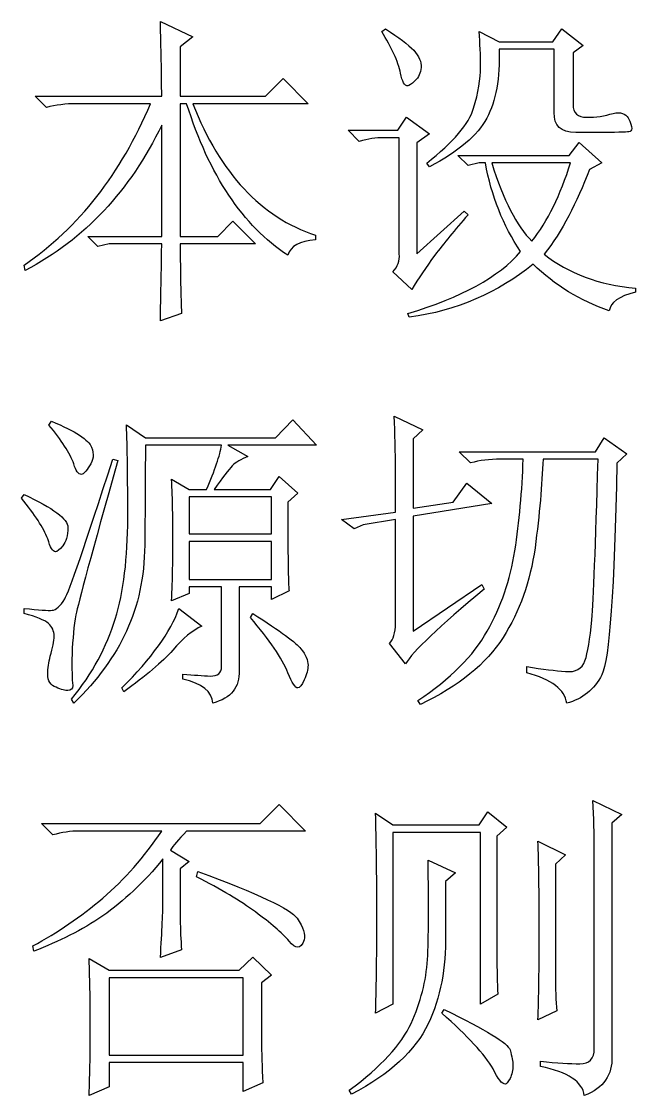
# Model space of a CAD drawing. Extents: x -45 to 645, y -160 to 467.
# Drawn here: x 361.01 to 364.36, y 134.77 to 140.62 of the extents above; entities that cross this region are included whole.
import ezdxf

# ---------------------------------------------------------------- set-up
doc = ezdxf.new("R2010")
doc.units = 0
doc.layers.add('layer 1', color=7, linetype='Continuous')

msp = doc.modelspace()

# ---------------------------------------------------------------- linework, layer by layer
at = {"layer": 'layer 1', "color": 7, "true_color": 0xffffff}
for points, knots in [([(362.2914, 139.4099), (362.2914, 139.4099), (362.1673, 139.5334), (362.1673, 139.5334), (362.1673, 139.5334), (362.0853, 139.4504), (362.0853, 139.4504), (362.0853, 139.4504), (361.881, 139.4504), (361.881, 139.4504), (361.881, 139.4504), (361.881, 140.1737), (361.881, 140.1737), (361.881, 140.1737), (361.9159, 140.1737), (361.9159, 140.1737), (362.0382, 139.7838), (362.2232, 139.5086), (362.4677, 139.348), (362.4817, 139.3974), (362.5323, 139.4257), (362.6179, 139.4309), (362.6179, 139.4309), (362.6179, 139.4576), (362.6179, 139.4576), (362.3228, 139.5546), (362.0992, 139.7925), (361.9491, 140.1735), (361.9491, 140.1735), (362.5777, 140.1737), (362.5777, 140.1737), (362.5777, 140.1737), (362.4415, 140.3112), (362.4415, 140.3112), (362.4415, 140.3112), (362.3455, 140.2142), (362.3455, 140.2142), (362.3455, 140.2142), (361.881, 140.2142), (361.881, 140.2142), (361.881, 140.2142), (361.881, 140.4841), (361.881, 140.4841), (361.881, 140.4841), (361.9491, 140.5388), (361.9491, 140.5388), (361.9491, 140.5388), (361.7727, 140.6216), (361.7727, 140.6216), (361.7762, 140.4753), (361.7797, 140.3393), (361.7797, 140.2141), (361.7797, 140.2141), (361.09, 140.2142), (361.09, 140.2142), (361.09, 140.2142), (361.1511, 140.1525), (361.1511, 140.1525), (361.2017, 140.1666), (361.2558, 140.1735), (361.3152, 140.1735), (361.3152, 140.1735), (361.7186, 140.1737), (361.7186, 140.1737), (361.5579, 139.7927), (361.3292, 139.4997), (361.0288, 139.2933), (361.0288, 139.2933), (361.0358, 139.2653), (361.0358, 139.2653), (361.3589, 139.4345), (361.6068, 139.6991), (361.7797, 140.0571), (361.7797, 140.0571), (361.7797, 139.4504), (361.7797, 139.4504), (361.7797, 139.4504), (361.3763, 139.4504), (361.3763, 139.4504), (361.3763, 139.4504), (361.4305, 139.3958), (361.4305, 139.3958), (361.4305, 139.3958), (361.4933, 139.4099), (361.4933, 139.4099), (361.4933, 139.4099), (361.7797, 139.4099), (361.7797, 139.4099), (361.7797, 139.3323), (361.7762, 139.1911), (361.7727, 138.99), (361.7727, 138.99), (361.888, 139.0307), (361.888, 139.0307), (361.8845, 139.1188), (361.881, 139.244), (361.881, 139.4098), (361.881, 139.4098), (362.2914, 139.4099), (362.2914, 139.4099)], [0, 0, 0, 0, 0.030303, 0.030303, 0.030303, 0.060606, 0.060606, 0.060606, 0.090909, 0.090909, 0.090909, 0.121212, 0.121212, 0.121212, 0.151515, 0.151515, 0.151515, 0.181818, 0.181818, 0.181818, 0.212121, 0.212121, 0.212121, 0.242424, 0.242424, 0.242424, 0.272727, 0.272727, 0.272727, 0.30303, 0.30303, 0.30303, 0.333333, 0.333333, 0.333333, 0.363636, 0.363636, 0.363636, 0.393939, 0.393939, 0.393939, 0.424242, 0.424242, 0.424242, 0.454545, 0.454545, 0.454545, 0.484848, 0.484848, 0.484848, 0.515152, 0.515152, 0.515152, 0.545455, 0.545455, 0.545455, 0.575758, 0.575758, 0.575758, 0.606061, 0.606061, 0.606061, 0.636364, 0.636364, 0.636364, 0.666667, 0.666667, 0.666667, 0.69697, 0.69697, 0.69697, 0.727273, 0.727273, 0.727273, 0.757576, 0.757576, 0.757576, 0.787879, 0.787879, 0.787879, 0.818182, 0.818182, 0.818182, 0.848485, 0.848485, 0.848485, 0.878788, 0.878788, 0.878788, 0.909091, 0.909091, 0.909091, 0.939394, 0.939394, 0.939394, 0.969697, 0.969697, 0.969697, 1, 1, 1, 1]), ([(363.0825, 140.3394), (363.0913, 140.2936), (363.1052, 140.2706), (363.1227, 140.2706), (363.1279, 140.2706), (363.1401, 140.2794), (363.1611, 140.2988), (363.1803, 140.3166), (363.1925, 140.3411), (363.1943, 140.3711), (363.1978, 140.4011), (363.1838, 140.4311), (363.1541, 140.4646), (363.1244, 140.4964), (363.0738, 140.5351), (363.0004, 140.581), (363.0004, 140.581), (362.9795, 140.567), (362.9795, 140.567), (363.0336, 140.4805), (363.0685, 140.4046), (363.0825, 140.3394)], [0, 0, 0, 0, 0.142857, 0.142857, 0.142857, 0.285714, 0.285714, 0.285714, 0.428571, 0.428571, 0.428571, 0.571429, 0.571429, 0.571429, 0.714286, 0.714286, 0.714286, 0.857143, 0.857143, 0.857143, 1, 1, 1, 1]), ([(364.0237, 140.4505), (364.0237, 140.4505), (364.0778, 140.4912), (364.0778, 140.4912), (364.0778, 140.4912), (363.9626, 140.5811), (363.9626, 140.5811), (363.9626, 140.5811), (363.9137, 140.5105), (363.9137, 140.5105), (363.9137, 140.5105), (363.6203, 140.5105), (363.6203, 140.5105), (363.6203, 140.5105), (363.5121, 140.567), (363.5121, 140.567), (363.5156, 140.5017), (363.519, 140.4381), (363.519, 140.3728), (363.5191, 140.3094), (363.5068, 140.2353), (363.4806, 140.1488), (363.4562, 140.0642), (363.3706, 139.9654), (363.2257, 139.849), (363.2257, 139.849), (363.2397, 139.8296), (363.2397, 139.8296), (363.3986, 139.9126), (363.5033, 140.0007), (363.5522, 140.0942), (363.6029, 140.1878), (363.6256, 140.3129), (363.6203, 140.4699), (363.6203, 140.4699), (363.9207, 140.47), (363.9207, 140.47), (363.9207, 140.47), (363.9207, 140.1261), (363.9207, 140.1261), (363.9172, 140.0537), (363.9556, 140.0166), (364.0377, 140.0166), (364.0377, 140.0166), (364.146, 140.0166), (364.146, 140.0166), (364.2559, 140.0166), (364.3153, 140.0183), (364.3275, 140.0201), (364.338, 140.0219), (364.3432, 140.0289), (364.3432, 140.0377), (364.3433, 140.0519), (364.338, 140.0712), (364.324, 140.0959), (364.3101, 140.1207), (364.2821, 140.1294), (364.242, 140.1206), (364.1966, 140.1066), (364.1477, 140.0994), (364.0988, 140.0994), (364.0482, 140.0995), (364.0237, 140.1224), (364.0237, 140.1683), (364.0237, 140.1683), (364.0237, 140.4505), (364.0237, 140.4505)], [0, 0, 0, 0, 0.045455, 0.045455, 0.045455, 0.090909, 0.090909, 0.090909, 0.136364, 0.136364, 0.136364, 0.181818, 0.181818, 0.181818, 0.227273, 0.227273, 0.227273, 0.272727, 0.272727, 0.272727, 0.318182, 0.318182, 0.318182, 0.363636, 0.363636, 0.363636, 0.409091, 0.409091, 0.409091, 0.454545, 0.454545, 0.454545, 0.5, 0.5, 0.5, 0.545455, 0.545455, 0.545455, 0.590909, 0.590909, 0.590909, 0.636364, 0.636364, 0.636364, 0.681818, 0.681818, 0.681818, 0.727273, 0.727273, 0.727273, 0.772727, 0.772727, 0.772727, 0.818182, 0.818182, 0.818182, 0.863636, 0.863636, 0.863636, 0.909091, 0.909091, 0.909091, 0.954545, 0.954545, 0.954545, 1, 1, 1, 1]), ([(363.1716, 139.9602), (363.1716, 139.9602), (363.2397, 140.0096), (363.2397, 140.0096), (363.2397, 140.0096), (363.1157, 140.0995), (363.1157, 140.0995), (363.1157, 140.0995), (363.0685, 140.0291), (363.0685, 140.0291), (363.0685, 140.0291), (362.7961, 140.0291), (362.7961, 140.0291), (362.7961, 140.0291), (362.8573, 139.9673), (362.8573, 139.9673), (362.9062, 139.9814), (362.9498, 139.9883), (362.9865, 139.9883), (362.9865, 139.9883), (363.0755, 139.9884), (363.0755, 139.9884), (363.0755, 139.9884), (363.0755, 139.3552), (363.0755, 139.3552), (363.0791, 139.3181), (363.0685, 139.2863), (363.0406, 139.2581), (363.0406, 139.2581), (363.1436, 139.1611), (363.1436, 139.1611), (363.1803, 139.2212), (363.2222, 139.2828), (363.2693, 139.348), (363.3183, 139.4117), (363.3776, 139.4856), (363.4509, 139.5685), (363.4509, 139.5685), (363.43, 139.5879), (363.43, 139.5879), (363.43, 139.5879), (363.1716, 139.3552), (363.1716, 139.3552), (363.1716, 139.3552), (363.1716, 139.9602), (363.1716, 139.9602)], [0, 0, 0, 0, 0.066667, 0.066667, 0.066667, 0.133333, 0.133333, 0.133333, 0.2, 0.2, 0.2, 0.266667, 0.266667, 0.266667, 0.333333, 0.333333, 0.333333, 0.4, 0.4, 0.4, 0.466667, 0.466667, 0.466667, 0.533333, 0.533333, 0.533333, 0.6, 0.6, 0.6, 0.666667, 0.666667, 0.666667, 0.733333, 0.733333, 0.733333, 0.8, 0.8, 0.8, 0.866667, 0.866667, 0.866667, 0.933333, 0.933333, 0.933333, 1, 1, 1, 1]), ([(363.451, 139.8368), (363.451, 139.8368), (363.5121, 139.8509), (363.5121, 139.8509), (363.5121, 139.8509), (363.5453, 139.8509), (363.5453, 139.8509), (363.5784, 139.6709), (363.6413, 139.5103), (363.7373, 139.3674), (363.6186, 139.2299), (363.4143, 139.117), (363.1227, 139.0305), (363.1227, 139.0305), (363.1297, 139.0095), (363.1297, 139.0095), (363.3899, 139.0466), (363.6133, 139.1434), (363.8054, 139.2987), (363.9242, 139.1841), (364.0621, 139.0993), (364.221, 139.0447), (364.2263, 139.0906), (364.2734, 139.124), (364.3642, 139.1469), (364.3642, 139.1469), (364.3642, 139.1682), (364.3642, 139.1682), (364.1652, 139.1859), (363.9975, 139.2493), (363.8665, 139.3533), (363.9626, 139.4786), (364.0446, 139.632), (364.1127, 139.8155), (364.1127, 139.8155), (364.1809, 139.8509), (364.1809, 139.8509), (364.1809, 139.8509), (364.0569, 139.962), (364.0569, 139.962), (364.0569, 139.962), (364.0028, 139.8913), (364.0028, 139.8913), (364.0028, 139.8913), (363.3951, 139.8913), (363.3951, 139.8913), (363.3951, 139.8913), (363.451, 139.8368), (363.451, 139.8368)], [0, 0, 0, 0, 0.0625, 0.0625, 0.0625, 0.125, 0.125, 0.125, 0.1875, 0.1875, 0.1875, 0.25, 0.25, 0.25, 0.3125, 0.3125, 0.3125, 0.375, 0.375, 0.375, 0.4375, 0.4375, 0.4375, 0.5, 0.5, 0.5, 0.5625, 0.5625, 0.5625, 0.625, 0.625, 0.625, 0.6875, 0.6875, 0.6875, 0.75, 0.75, 0.75, 0.8125, 0.8125, 0.8125, 0.875, 0.875, 0.875, 0.9375, 0.9375, 0.9375, 1, 1, 1, 1]), ([(364.0097, 139.8509), (363.9556, 139.6762), (363.884, 139.5333), (363.7984, 139.4239), (363.7164, 139.507), (363.643, 139.6479), (363.5802, 139.8508), (363.5802, 139.8508), (364.0097, 139.8509), (364.0097, 139.8509)], [0, 0, 0, 0, 0.333333, 0.333333, 0.333333, 0.666667, 0.666667, 0.666667, 1, 1, 1, 1]), ([(361.165, 138.4221), (361.2331, 138.3409), (361.2785, 138.2685), (361.3012, 138.2103), (361.31, 138.1733), (361.3239, 138.1538), (361.3431, 138.1538), (361.3519, 138.1538), (361.3658, 138.1697), (361.3868, 138.1997), (361.4078, 138.2298), (361.4112, 138.2632), (361.3973, 138.302), (361.3833, 138.3409), (361.31, 138.3884), (361.179, 138.4431), (361.179, 138.4431), (361.165, 138.4221), (361.165, 138.4221)], [0, 0, 0, 0, 0.166667, 0.166667, 0.166667, 0.333333, 0.333333, 0.333333, 0.5, 0.5, 0.5, 0.666667, 0.666667, 0.666667, 0.833333, 0.833333, 0.833333, 1, 1, 1, 1]), ([(361.9299, 137.5047), (361.9299, 137.5047), (361.9299, 137.5401), (361.9299, 137.5401), (361.9299, 137.5401), (362.1063, 137.5401), (362.1063, 137.5401), (362.1063, 137.5401), (362.1063, 137.1061), (362.1063, 137.1061), (362.1063, 137.0692), (362.0853, 137.0532), (362.0451, 137.0549), (362.005, 137.0569), (361.9543, 137.0602), (361.8949, 137.0655), (361.8949, 137.0655), (361.8949, 137.0374), (361.8949, 137.0374), (361.9997, 137.0144), (362.0538, 136.9702), (362.0591, 136.9067), (362.1586, 136.935), (362.2058, 136.9932), (362.2023, 137.0849), (362.2023, 137.0849), (362.2023, 137.5401), (362.2023, 137.5401), (362.2023, 137.5401), (362.3786, 137.5401), (362.3786, 137.5401), (362.3786, 137.5401), (362.3786, 137.4712), (362.3786, 137.4712), (362.3786, 137.4712), (362.4747, 137.5188), (362.4747, 137.5188), (362.4695, 137.5559), (362.4677, 137.7164), (362.4677, 138.0021), (362.4677, 138.0021), (362.5218, 138.0516), (362.5218, 138.0516), (362.5218, 138.0516), (362.4205, 138.1415), (362.4205, 138.1415), (362.4205, 138.1415), (362.3734, 138.0711), (362.3734, 138.0711), (362.3734, 138.0711), (362.0661, 138.0711), (362.0661, 138.0711), (362.1115, 138.1364), (362.1446, 138.1785), (362.1638, 138.1997), (362.1848, 138.2191), (362.2127, 138.2367), (362.2494, 138.2508), (362.2494, 138.2508), (362.1411, 138.3126), (362.1411, 138.3126), (362.1411, 138.3126), (362.6248, 138.3126), (362.6248, 138.3126), (362.6248, 138.3126), (362.4957, 138.4503), (362.4957, 138.4503), (362.4957, 138.4503), (362.3996, 138.3532), (362.3996, 138.3532), (362.3996, 138.3532), (361.6906, 138.3532), (361.6906, 138.3532), (361.6906, 138.3532), (361.5876, 138.4237), (361.5876, 138.4237), (361.5929, 138.3038), (361.5946, 138.1344), (361.5946, 137.9157), (361.5946, 137.6988), (361.5719, 137.5135), (361.5265, 137.3654), (361.4811, 137.2156), (361.4025, 137.069), (361.2873, 136.9279), (361.2873, 136.9279), (361.3013, 136.9068), (361.3013, 136.9068), (361.4287, 137.0303), (361.5247, 137.1625), (361.5876, 137.3001), (361.6522, 137.4379), (361.6854, 137.5929), (361.6871, 137.7675), (361.6889, 137.9423), (361.6906, 138.1238), (361.6906, 138.3126), (361.6906, 138.3126), (362.1063, 138.3126), (362.1063, 138.3126), (362.0975, 138.258), (362.0695, 138.1767), (362.0242, 138.0709), (362.0242, 138.0709), (361.9299, 138.0711), (361.9299, 138.0711), (361.9299, 138.0711), (361.8339, 138.1274), (361.8339, 138.1274), (361.8391, 138.0163), (361.8408, 137.9086), (361.8408, 137.8028), (361.8408, 137.697), (361.8391, 137.5841), (361.8338, 137.4641), (361.8338, 137.4641), (361.9299, 137.5047), (361.9299, 137.5047)], [0, 0, 0, 0, 0.025641, 0.025641, 0.025641, 0.051282, 0.051282, 0.051282, 0.076923, 0.076923, 0.076923, 0.102564, 0.102564, 0.102564, 0.128205, 0.128205, 0.128205, 0.153846, 0.153846, 0.153846, 0.179487, 0.179487, 0.179487, 0.205128, 0.205128, 0.205128, 0.230769, 0.230769, 0.230769, 0.25641, 0.25641, 0.25641, 0.282051, 0.282051, 0.282051, 0.307692, 0.307692, 0.307692, 0.333333, 0.333333, 0.333333, 0.358974, 0.358974, 0.358974, 0.384615, 0.384615, 0.384615, 0.410256, 0.410256, 0.410256, 0.435897, 0.435897, 0.435897, 0.461538, 0.461538, 0.461538, 0.487179, 0.487179, 0.487179, 0.512821, 0.512821, 0.512821, 0.538462, 0.538462, 0.538462, 0.564103, 0.564103, 0.564103, 0.589744, 0.589744, 0.589744, 0.615385, 0.615385, 0.615385, 0.641026, 0.641026, 0.641026, 0.666667, 0.666667, 0.666667, 0.692308, 0.692308, 0.692308, 0.717949, 0.717949, 0.717949, 0.74359, 0.74359, 0.74359, 0.769231, 0.769231, 0.769231, 0.794872, 0.794872, 0.794872, 0.820513, 0.820513, 0.820513, 0.846154, 0.846154, 0.846154, 0.871795, 0.871795, 0.871795, 0.897436, 0.897436, 0.897436, 0.923077, 0.923077, 0.923077, 0.948718, 0.948718, 0.948718, 0.974359, 0.974359, 0.974359, 1, 1, 1, 1]), ([(362.7612, 137.907), (362.7612, 137.907), (362.8293, 137.8576), (362.8293, 137.8576), (362.8293, 137.8576), (362.8782, 137.8788), (362.8782, 137.8788), (362.8782, 137.8788), (363.0546, 137.907), (363.0546, 137.907), (363.0546, 137.907), (363.0546, 137.3408), (363.0546, 137.3408), (363.0546, 137.2914), (363.0441, 137.2542), (363.0214, 137.2313), (363.0214, 137.2313), (363.1087, 137.1204), (363.1087, 137.1204), (363.1506, 137.189), (363.2938, 137.3248), (363.5383, 137.5276), (363.5383, 137.5276), (363.526, 137.5541), (363.526, 137.5541), (363.526, 137.5541), (363.1506, 137.3001), (363.1506, 137.3001), (363.1506, 137.3001), (363.1506, 137.9264), (363.1506, 137.9264), (363.1506, 137.9264), (363.5802, 137.9951), (363.5802, 137.9951), (363.5802, 137.9951), (363.444, 138.1062), (363.444, 138.1062), (363.444, 138.1062), (363.3689, 138.0022), (363.3689, 138.0022), (363.3689, 138.0022), (363.1506, 137.9687), (363.1506, 137.9687), (363.1506, 137.9687), (363.1506, 138.3479), (363.1506, 138.3479), (363.1506, 138.3479), (363.2048, 138.3955), (363.2048, 138.3955), (363.2048, 138.3955), (363.0476, 138.4713), (363.0476, 138.4713), (363.0529, 138.3796), (363.0546, 138.2791), (363.0546, 138.1679), (363.0546, 138.1679), (363.0546, 137.9474), (363.0546, 137.9474), (363.0546, 137.9474), (362.7612, 137.907), (362.7612, 137.907)], [0, 0, 0, 0, 0.05, 0.05, 0.05, 0.1, 0.1, 0.1, 0.15, 0.15, 0.15, 0.2, 0.2, 0.2, 0.25, 0.25, 0.25, 0.3, 0.3, 0.3, 0.35, 0.35, 0.35, 0.4, 0.4, 0.4, 0.45, 0.45, 0.45, 0.5, 0.5, 0.5, 0.55, 0.55, 0.55, 0.6, 0.6, 0.6, 0.65, 0.65, 0.65, 0.7, 0.7, 0.7, 0.75, 0.75, 0.75, 0.8, 0.8, 0.8, 0.85, 0.85, 0.85, 0.9, 0.9, 0.9, 0.95, 0.95, 0.95, 1, 1, 1, 1]), ([(363.4649, 138.2157), (363.5138, 138.2298), (363.5679, 138.2367), (363.6273, 138.2367), (363.6273, 138.2367), (363.7513, 138.2368), (363.7513, 138.2368), (363.7461, 138.0621), (363.7303, 137.8963), (363.7059, 137.7375), (363.6815, 137.5789), (363.6308, 137.4324), (363.5557, 137.3001), (363.4806, 137.1662), (363.3549, 137.039), (363.1768, 136.9209), (363.1768, 136.9209), (363.1908, 136.8997), (363.1908, 136.8997), (363.4003, 137.0003), (363.5505, 137.1219), (363.6413, 137.2648), (363.7321, 137.4077), (363.7897, 137.57), (363.8159, 137.7534), (363.8404, 137.9387), (363.8543, 138.0991), (363.8596, 138.2367), (363.8596, 138.2367), (364.1599, 138.2368), (364.1599, 138.2368), (364.146, 137.7587), (364.1355, 137.4677), (364.125, 137.3618), (364.1162, 137.2561), (364.104, 137.1819), (364.0883, 137.1378), (364.0726, 137.0938), (364.0377, 137.0743), (363.9818, 137.0796), (363.9277, 137.0832), (363.8578, 137.092), (363.7705, 137.1061), (363.7705, 137.1061), (363.7705, 137.0727), (363.7705, 137.0727), (363.9067, 137.0356), (363.98, 136.9808), (363.9888, 136.9067), (364.0761, 136.9299), (364.1389, 136.9808), (364.1808, 137.062), (364.221, 137.1414), (364.249, 137.5276), (364.2629, 138.2156), (364.2629, 138.2156), (364.3171, 138.2649), (364.3171, 138.2649), (364.3171, 138.2649), (364.1931, 138.3532), (364.1931, 138.3532), (364.1931, 138.3532), (364.146, 138.2774), (364.146, 138.2774), (364.146, 138.2774), (363.4021, 138.2774), (363.4021, 138.2774), (363.4021, 138.2774), (363.4649, 138.2157), (363.4649, 138.2157)], [0, 0, 0, 0, 0.043478, 0.043478, 0.043478, 0.086957, 0.086957, 0.086957, 0.130435, 0.130435, 0.130435, 0.173913, 0.173913, 0.173913, 0.217391, 0.217391, 0.217391, 0.26087, 0.26087, 0.26087, 0.304348, 0.304348, 0.304348, 0.347826, 0.347826, 0.347826, 0.391304, 0.391304, 0.391304, 0.434783, 0.434783, 0.434783, 0.478261, 0.478261, 0.478261, 0.521739, 0.521739, 0.521739, 0.565217, 0.565217, 0.565217, 0.608696, 0.608696, 0.608696, 0.652174, 0.652174, 0.652174, 0.695652, 0.695652, 0.695652, 0.73913, 0.73913, 0.73913, 0.782609, 0.782609, 0.782609, 0.826087, 0.826087, 0.826087, 0.869565, 0.869565, 0.869565, 0.913043, 0.913043, 0.913043, 0.956522, 0.956522, 0.956522, 1, 1, 1, 1]), ([(361.5125, 138.2368), (361.3624, 137.7677), (361.275, 137.5135), (361.2506, 137.4747), (361.2261, 137.4361), (361.2034, 137.4147), (361.1825, 137.413), (361.1616, 137.4113), (361.1109, 137.4147), (361.0288, 137.4236), (361.0288, 137.4236), (361.0288, 137.3954), (361.0288, 137.3954), (361.097, 137.3777), (361.1406, 137.3601), (361.1615, 137.3407), (361.1825, 137.3232), (361.193, 137.3001), (361.193, 137.2719), (361.193, 137.2438), (361.186, 137.2084), (361.172, 137.1625), (361.1633, 137.1291), (361.158, 137.0972), (361.158, 137.0655), (361.1581, 137.0285), (361.1738, 137.0038), (361.2034, 136.9932), (361.2331, 136.9809), (361.2541, 136.9755), (361.2681, 136.9755), (361.2855, 136.9757), (361.2942, 136.9844), (361.2942, 137.0038), (361.2908, 137.0356), (361.289, 137.092), (361.2908, 137.1749), (361.2943, 137.2579), (361.3012, 137.3301), (361.3117, 137.3883), (361.324, 137.4484), (361.399, 137.7287), (361.5405, 138.2297), (361.5405, 138.2297), (361.5125, 138.2368), (361.5125, 138.2368)], [0, 0, 0, 0, 0.066667, 0.066667, 0.066667, 0.133333, 0.133333, 0.133333, 0.2, 0.2, 0.2, 0.266667, 0.266667, 0.266667, 0.333333, 0.333333, 0.333333, 0.4, 0.4, 0.4, 0.466667, 0.466667, 0.466667, 0.533333, 0.533333, 0.533333, 0.6, 0.6, 0.6, 0.666667, 0.666667, 0.666667, 0.733333, 0.733333, 0.733333, 0.8, 0.8, 0.8, 0.866667, 0.866667, 0.866667, 0.933333, 0.933333, 0.933333, 1, 1, 1, 1]), ([(361.0149, 138.0234), (361.0882, 137.9351), (361.1353, 137.861), (361.158, 137.8028), (361.172, 137.7554), (361.186, 137.7322), (361.2, 137.7322), (361.2087, 137.7323), (361.2227, 137.7428), (361.2401, 137.764), (361.2576, 137.7853), (361.2681, 137.8187), (361.2681, 137.8645), (361.2681, 137.9105), (361.1877, 137.9704), (361.0288, 138.0445), (361.0288, 138.0445), (361.0149, 138.0234), (361.0149, 138.0234)], [0, 0, 0, 0, 0.166667, 0.166667, 0.166667, 0.333333, 0.333333, 0.333333, 0.5, 0.5, 0.5, 0.666667, 0.666667, 0.666667, 0.833333, 0.833333, 0.833333, 1, 1, 1, 1]), ([(362.3786, 138.0304), (362.3786, 138.0304), (362.3786, 137.8294), (362.3786, 137.8294), (362.3786, 137.8294), (361.9299, 137.8294), (361.9299, 137.8294), (361.9299, 137.8294), (361.9299, 138.0304), (361.9299, 138.0304), (361.9299, 138.0304), (362.3786, 138.0304), (362.3786, 138.0304)], [0, 0, 0, 0, 0.25, 0.25, 0.25, 0.5, 0.5, 0.5, 0.75, 0.75, 0.75, 1, 1, 1, 1]), ([(362.3786, 137.7887), (362.3786, 137.7887), (362.3786, 137.5807), (362.3786, 137.5807), (362.3786, 137.5807), (361.9299, 137.5807), (361.9299, 137.5807), (361.9299, 137.5807), (361.9299, 137.7887), (361.9299, 137.7887), (361.9299, 137.7887), (362.3786, 137.7887), (362.3786, 137.7887)], [0, 0, 0, 0, 0.25, 0.25, 0.25, 0.5, 0.5, 0.5, 0.75, 0.75, 0.75, 1, 1, 1, 1]), ([(361.5615, 136.9898), (361.5615, 136.9898), (361.5737, 136.9686), (361.5737, 136.9686), (361.6924, 137.0569), (361.7814, 137.1308), (361.8408, 137.196), (361.8949, 137.2597), (361.9473, 137.3036), (361.998, 137.3266), (361.998, 137.3266), (361.874, 137.4236), (361.874, 137.4236), (361.8286, 137.295), (361.7238, 137.1502), (361.5615, 136.9898)], [0, 0, 0, 0, 0.2, 0.2, 0.2, 0.4, 0.4, 0.4, 0.6, 0.6, 0.6, 0.8, 0.8, 0.8, 1, 1, 1, 1]), ([(362.4677, 137.0727), (362.4904, 137.0162), (362.5096, 136.9897), (362.5218, 136.9897), (362.5323, 136.9898), (362.5428, 137.0038), (362.5567, 137.0337), (362.5707, 137.0638), (362.5777, 137.0902), (362.5777, 137.1131), (362.5777, 137.1414), (362.5655, 137.1713), (362.5393, 137.2031), (362.5148, 137.2349), (362.4275, 137.2983), (362.2773, 137.3953), (362.2773, 137.3953), (362.2634, 137.3744), (362.2634, 137.3744), (362.3682, 137.2507), (362.4362, 137.1502), (362.4677, 137.0727)], [0, 0, 0, 0, 0.142857, 0.142857, 0.142857, 0.285714, 0.285714, 0.285714, 0.428571, 0.428571, 0.428571, 0.571429, 0.571429, 0.571429, 0.714286, 0.714286, 0.714286, 0.857143, 0.857143, 0.857143, 1, 1, 1, 1]), ([(363.8456, 134.9276), (363.9958, 134.8959), (364.0761, 134.8429), (364.0848, 134.7688), (364.1896, 134.8096), (364.2402, 134.8817), (364.235, 134.9823), (364.235, 134.9823), (364.235, 136.2524), (364.235, 136.2524), (364.235, 136.2524), (364.2891, 136.3), (364.2891, 136.3), (364.2891, 136.3), (364.132, 136.3758), (364.132, 136.3758), (364.1372, 136.2841), (364.1389, 136.1941), (364.1389, 136.1076), (364.1389, 136.1076), (364.139, 135.0247), (364.139, 135.0247), (364.139, 134.9683), (364.1127, 134.9417), (364.0604, 134.9417), (364.008, 134.9417), (363.9364, 134.9452), (363.8456, 134.9558), (363.8456, 134.9558), (363.8456, 134.9276), (363.8456, 134.9276)], [0, 0, 0, 0, 0.1, 0.1, 0.1, 0.2, 0.2, 0.2, 0.3, 0.3, 0.3, 0.4, 0.4, 0.4, 0.5, 0.5, 0.5, 0.6, 0.6, 0.6, 0.7, 0.7, 0.7, 0.8, 0.8, 0.8, 0.9, 0.9, 0.9, 1, 1, 1, 1]), ([(361.9299, 136.0442), (361.9299, 136.0442), (361.8269, 136.1059), (361.8269, 136.1059), (361.8408, 136.129), (361.8705, 136.1641), (361.9159, 136.2099), (361.9159, 136.2099), (362.5638, 136.2101), (362.5638, 136.2101), (362.5638, 136.2101), (362.4205, 136.3546), (362.4205, 136.3546), (362.4205, 136.3546), (362.3176, 136.2506), (362.3176, 136.2506), (362.3176, 136.2506), (361.1249, 136.2506), (361.1249, 136.2506), (361.1249, 136.2506), (361.186, 136.1889), (361.186, 136.1889), (361.2349, 136.203), (361.2838, 136.2099), (361.3292, 136.2099), (361.3292, 136.2099), (361.7797, 136.2101), (361.7797, 136.2101), (361.6836, 136.0672), (361.5771, 135.9454), (361.4584, 135.8448), (361.3397, 135.7444), (361.2122, 135.6561), (361.076, 135.5838), (361.076, 135.5838), (361.083, 135.5557), (361.083, 135.5557), (361.2192, 135.6069), (361.3449, 135.6702), (361.4584, 135.7478), (361.5719, 135.8273), (361.6819, 135.9295), (361.7867, 136.0582), (361.7867, 136.0582), (361.7867, 135.8379), (361.7867, 135.8379), (361.7867, 135.7744), (361.7814, 135.6684), (361.7727, 135.5203), (361.7727, 135.5203), (361.888, 135.5626), (361.888, 135.5626), (361.8845, 135.6174), (361.881, 135.672), (361.881, 135.7284), (361.881, 135.7284), (361.881, 136.0037), (361.881, 136.0037), (361.881, 136.0037), (361.9299, 136.0442), (361.9299, 136.0442)], [0, 0, 0, 0, 0.05, 0.05, 0.05, 0.1, 0.1, 0.1, 0.15, 0.15, 0.15, 0.2, 0.2, 0.2, 0.25, 0.25, 0.25, 0.3, 0.3, 0.3, 0.35, 0.35, 0.35, 0.4, 0.4, 0.4, 0.45, 0.45, 0.45, 0.5, 0.5, 0.5, 0.55, 0.55, 0.55, 0.6, 0.6, 0.6, 0.65, 0.65, 0.65, 0.7, 0.7, 0.7, 0.75, 0.75, 0.75, 0.8, 0.8, 0.8, 0.85, 0.85, 0.85, 0.9, 0.9, 0.9, 0.95, 0.95, 0.95, 1, 1, 1, 1]), ([(363.6081, 136.1817), (363.6081, 136.1817), (363.6623, 136.2312), (363.6623, 136.2312), (363.6623, 136.2312), (363.5592, 136.3141), (363.5592, 136.3141), (363.5592, 136.3141), (363.5121, 136.2435), (363.5121, 136.2435), (363.5121, 136.2435), (363.0406, 136.2435), (363.0406, 136.2435), (363.0406, 136.2435), (362.9463, 136.307), (362.9463, 136.307), (362.9498, 136.1677), (362.9533, 135.9806), (362.9533, 135.7443), (362.9533, 135.5081), (362.9498, 135.3333), (362.9463, 135.2169), (362.9463, 135.2169), (363.0406, 135.2664), (363.0406, 135.2664), (363.0406, 135.2664), (363.0406, 136.203), (363.0406, 136.203), (363.0406, 136.203), (363.5191, 136.203), (363.5191, 136.203), (363.5191, 136.203), (363.5191, 135.2664), (363.5191, 135.2664), (363.5191, 135.2664), (363.6133, 135.3211), (363.6133, 135.3211), (363.6099, 135.3811), (363.6081, 135.4515), (363.6081, 135.5344), (363.6081, 135.5344), (363.6081, 136.1817), (363.6081, 136.1817)], [0, 0, 0, 0, 0.071429, 0.071429, 0.071429, 0.142857, 0.142857, 0.142857, 0.214286, 0.214286, 0.214286, 0.285714, 0.285714, 0.285714, 0.357143, 0.357143, 0.357143, 0.428571, 0.428571, 0.428571, 0.5, 0.5, 0.5, 0.571429, 0.571429, 0.571429, 0.642857, 0.642857, 0.642857, 0.714286, 0.714286, 0.714286, 0.785714, 0.785714, 0.785714, 0.857143, 0.857143, 0.857143, 0.928571, 0.928571, 0.928571, 1, 1, 1, 1]), ([(363.9347, 135.231), (363.9294, 135.2804), (363.9277, 135.3509), (363.9277, 135.4374), (363.9277, 135.4374), (363.9277, 136.0301), (363.9277, 136.0301), (363.9277, 136.0301), (363.9818, 136.0796), (363.9818, 136.0796), (363.9818, 136.0796), (363.8316, 136.1554), (363.8316, 136.1554), (363.8369, 136.0389), (363.8386, 135.8783), (363.8386, 135.6684), (363.8386, 135.4586), (363.8369, 135.298), (363.8316, 135.1816), (363.8316, 135.1816), (363.9347, 135.231), (363.9347, 135.231)], [0, 0, 0, 0, 0.142857, 0.142857, 0.142857, 0.285714, 0.285714, 0.285714, 0.428571, 0.428571, 0.428571, 0.571429, 0.571429, 0.571429, 0.714286, 0.714286, 0.714286, 0.857143, 0.857143, 0.857143, 1, 1, 1, 1]), ([(362.8154, 134.776), (363.0249, 134.8854), (363.1646, 135.014), (363.2327, 135.1587), (363.3008, 135.3035), (363.3322, 135.4656), (363.327, 135.6437), (363.327, 135.6437), (363.327, 135.9349), (363.327, 135.9349), (363.327, 135.9349), (363.3829, 135.9825), (363.3829, 135.9825), (363.3829, 135.9825), (363.2327, 136.0514), (363.2327, 136.0514), (363.2362, 135.8079), (363.2362, 135.6279), (363.2292, 135.5097), (363.2222, 135.3934), (363.1925, 135.2768), (363.1401, 135.1622), (363.0878, 135.0477), (362.976, 134.9258), (362.8031, 134.7971), (362.8031, 134.7971), (362.8154, 134.776), (362.8154, 134.776)], [0, 0, 0, 0, 0.111111, 0.111111, 0.111111, 0.222222, 0.222222, 0.222222, 0.333333, 0.333333, 0.333333, 0.444444, 0.444444, 0.444444, 0.555556, 0.555556, 0.555556, 0.666667, 0.666667, 0.666667, 0.777778, 0.777778, 0.777778, 0.888889, 0.888889, 0.888889, 1, 1, 1, 1]), ([(361.97, 135.9613), (362.1027, 135.8926), (362.2092, 135.8289), (362.2913, 135.769), (362.3734, 135.7091), (362.4345, 135.6561), (362.4747, 135.6102), (362.4939, 135.5874), (362.5096, 135.5767), (362.5218, 135.5767), (362.5358, 135.5767), (362.548, 135.5908), (362.5567, 135.6173), (362.5655, 135.6456), (362.5532, 135.6843), (362.5183, 135.7355), (362.4852, 135.7849), (362.3035, 135.8695), (361.977, 135.9895), (361.977, 135.9895), (361.97, 135.9613), (361.97, 135.9613)], [0, 0, 0, 0, 0.142857, 0.142857, 0.142857, 0.285714, 0.285714, 0.285714, 0.428571, 0.428571, 0.428571, 0.571429, 0.571429, 0.571429, 0.714286, 0.714286, 0.714286, 0.857143, 0.857143, 0.857143, 1, 1, 1, 1]), ([(361.4933, 134.8165), (361.4933, 134.8165), (361.4933, 134.9489), (361.4933, 134.9489), (361.4933, 134.9489), (362.2232, 134.9489), (362.2232, 134.9489), (362.2232, 134.9489), (362.2232, 134.7901), (362.2232, 134.7901), (362.2232, 134.7901), (362.3315, 134.8377), (362.3315, 134.8377), (362.3263, 134.9258), (362.3245, 135.0034), (362.3245, 135.0722), (362.3245, 135.0722), (362.3245, 135.3828), (362.3245, 135.3828), (362.3245, 135.3828), (362.3786, 135.4251), (362.3786, 135.4251), (362.3786, 135.4251), (362.2774, 135.5221), (362.2774, 135.5221), (362.2774, 135.5221), (362.2023, 135.4515), (362.2023, 135.4515), (362.2023, 135.4515), (361.4933, 135.4515), (361.4933, 135.4515), (361.4933, 135.4515), (361.3833, 135.515), (361.3833, 135.515), (361.3886, 135.3898), (361.3903, 135.2663), (361.3903, 135.141), (361.3903, 135.0177), (361.3885, 134.8923), (361.3833, 134.7688), (361.3833, 134.7688), (361.4933, 134.8165), (361.4933, 134.8165)], [0, 0, 0, 0, 0.071429, 0.071429, 0.071429, 0.142857, 0.142857, 0.142857, 0.214286, 0.214286, 0.214286, 0.285714, 0.285714, 0.285714, 0.357143, 0.357143, 0.357143, 0.428571, 0.428571, 0.428571, 0.5, 0.5, 0.5, 0.571429, 0.571429, 0.571429, 0.642857, 0.642857, 0.642857, 0.714286, 0.714286, 0.714286, 0.785714, 0.785714, 0.785714, 0.857143, 0.857143, 0.857143, 0.928571, 0.928571, 0.928571, 1, 1, 1, 1]), ([(362.2232, 135.411), (362.2232, 135.411), (362.2232, 134.9893), (362.2232, 134.9893), (362.2232, 134.9893), (361.4933, 134.9893), (361.4933, 134.9893), (361.4933, 134.9893), (361.4933, 135.411), (361.4933, 135.411), (361.4933, 135.411), (362.2232, 135.411), (362.2232, 135.411)], [0, 0, 0, 0, 0.25, 0.25, 0.25, 0.5, 0.5, 0.5, 0.75, 0.75, 0.75, 1, 1, 1, 1]), ([(363.3078, 135.2169), (363.4475, 135.0935), (363.5418, 134.9929), (363.5871, 134.9135), (363.6133, 134.859), (363.636, 134.8306), (363.6553, 134.8306), (363.6587, 134.8306), (363.6675, 134.8412), (363.6797, 134.8623), (363.6902, 134.8836), (363.6954, 134.9064), (363.6954, 134.9347), (363.6955, 134.9524), (363.6902, 134.9805), (363.6797, 135.0176), (363.6675, 135.0546), (363.5487, 135.1269), (363.32, 135.2381), (363.32, 135.2381), (363.3078, 135.2169), (363.3078, 135.2169)], [0, 0, 0, 0, 0.142857, 0.142857, 0.142857, 0.285714, 0.285714, 0.285714, 0.428571, 0.428571, 0.428571, 0.571429, 0.571429, 0.571429, 0.714286, 0.714286, 0.714286, 0.857143, 0.857143, 0.857143, 1, 1, 1, 1])]:
    msp.add_open_spline(points, degree=3, knots=knots, dxfattribs=at)

doc.saveas('drawing.dxf')
